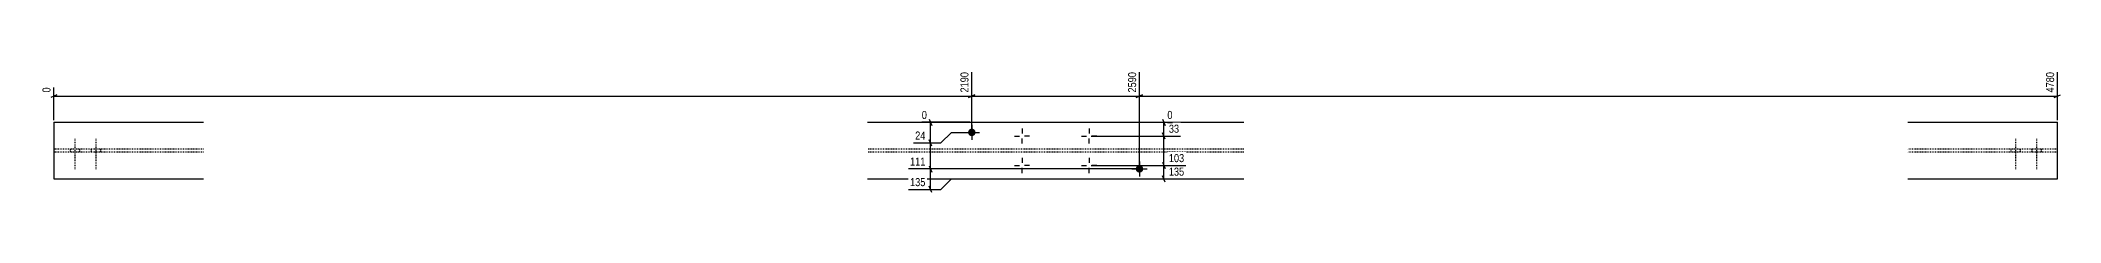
# Model space of a CAD drawing. Header units: millimetres. Extents: x 15 to 16571, y 11 to 579.
# Drawn here: x 11751 to 16571, y 15 to 306 of the extents above; entities that cross this region are included whole.
import ezdxf

# ---------------------------------------------------------------- set-up
doc = ezdxf.new("R2010")
doc.units = ezdxf.units.MM
doc.linetypes.add('DXK_LINE_DOT2', pattern=[3.9198, 1.9599, -1.9599])
doc.layers.add('MÅLSÆTNING', color=7, linetype='Continuous')
doc.layers.add('STÅL', color=7, linetype='Continuous')
doc.styles.add('Arial Narrow', font='ARIALN.TTF', dxfattribs={"height": 0.2})

msp = doc.modelspace()

# ---------------------------------------------------------------- hatches: boundary and pattern name
at = {"layer": 'STÅL', "linetype": 'Continuous'}
for points in [[(13982.2, 158.5, -1), (13964.2, 158.5, -1)], [(14382.2, 71.5, -1), (14364.2, 71.5, -1)]]:
    msp.add_hatch(color=3, dxfattribs=at).paths.add_polyline_path(points)

# ---------------------------------------------------------------- linework, layer by layer
at = {"layer": 'MÅLSÆTNING', "color": 7, "linetype": 'Continuous'}
for p, q in [((13973.2, 163.5), (13973.2, 302.3)), ((13973.2, 163.5), (13973.2, 302.3)), ((14373.2, 76.5), (14373.2, 302.3)), ((14373.2, 76.5), (14373.2, 302.3)), ((16563.2, 187.5), (16563.2, 302.3)), ((11790.7, 248), (11775.7, 242)), ((11783.2, 187.5), (11783.2, 265.7)), ((11783.2, 245), (13973.2, 245)), ((13980.7, 248), (13965.7, 242)), ((13965.7, 242), (13980.7, 248)), ((13973.2, 245), (14373.2, 245)), ((14380.7, 248), (14365.7, 242)), ((14365.7, 242), (14380.7, 248)), ((14373.2, 245), (16563.2, 245)), ((16555.7, 242), (16570.7, 248)), ((13968.2, 182.5), (13853.9, 182.5)), ((13871.6, 190), (13877.6, 175)), ((13874.6, 133.5), (13874.6, 182.5)), ((13899.6, 133.5), (13924.6, 158.5)), ((13899.6, 133.5), (13924.6, 158.5)), ((13924.6, 158.5), (13968.2, 158.5)), ((13924.6, 158.5), (13968.2, 158.5)), ((14258.2, 149.7), (14471.4, 149.7)), ((14434.2, 142.2), (14428.2, 157.2)), ((13834.4, 133.5), (13899.6, 133.5)), ((13834.4, 133.5), (13899.6, 133.5)), ((13877.6, 126), (13871.6, 141)), ((13877.6, 126), (13871.6, 141)), ((13874.6, 71.5), (13874.6, 133.5)), ((14368.2, 71.5), (13822.2, 71.5)), ((14368.2, 71.5), (13822.2, 71.5)), ((13871.6, 79), (13877.6, 64)), ((13871.6, 79), (13877.6, 64)), ((13874.6, 22.5), (13874.6, 71.5)), ((14258.2, 79.7), (14483.6, 79.7)), ((14428.2, 87.2), (14434.2, 72.2)), ((14434.2, 40), (14428.2, 55)), ((14431.2, 47.5), (14431.2, 79.7)), ((13822.2, 22.5), (13899.6, 22.5)), ((13877.6, 15), (13871.6, 30)), ((13899.6, 22.5), (13924.6, 47.5)), ((13924.6, 47.5), (13968.2, 47.5)), ((14378.2, 47.5), (14483.6, 47.5))]:
    msp.add_line(p, q, dxfattribs=at)
at = {"layer": 'STÅL', "color": 2, "linetype": 'Continuous'}
for p, q in [((11783.2, 182.5), (11783.2, 47.5)), ((11783.2, 182.5), (12140.5, 182.5)), ((13724.2, 182.5), (14621.8, 182.5)), ((16205.9, 182.5), (16563.2, 182.5)), ((16563.2, 47.5), (16563.2, 182.5)), ((11783.2, 47.5), (12140.5, 47.5)), ((13724.2, 47.5), (14621.8, 47.5)), ((16205.9, 47.5), (16563.2, 47.5))]:
    msp.add_line(p, q, dxfattribs=at)
at = {"layer": 'STÅL', "color": 3, "linetype": 'Continuous'}
for p, q in [((13955.2, 158.5), (13991.2, 158.5)), ((13973.2, 176.5), (13973.2, 140.5)), ((14075.2, 149.7), (14087.2, 149.7)), ((14093.2, 167.7), (14093.2, 155.7)), ((14111.2, 149.7), (14099.2, 149.7)), ((14235.2, 149.7), (14247.2, 149.7)), ((14253.2, 167.7), (14253.2, 155.7)), ((14271.2, 149.7), (14259.2, 149.7)), ((14093.2, 131.7), (14093.2, 143.7)), ((14093.2, 97.7), (14093.2, 85.7)), ((14253.2, 131.7), (14253.2, 143.7)), ((14253.2, 97.7), (14253.2, 85.7)), ((14075.2, 79.7), (14087.2, 79.7)), ((14093.2, 61.7), (14093.2, 73.7)), ((14111.2, 79.7), (14099.2, 79.7)), ((14235.2, 79.7), (14247.2, 79.7)), ((14253.2, 61.7), (14253.2, 73.7)), ((14271.2, 79.7), (14259.2, 79.7)), ((14355.2, 71.5), (14391.2, 71.5)), ((14373.2, 89.5), (14373.2, 53.5))]:
    msp.add_line(p, q, dxfattribs=at)
at = {"layer": 'STÅL', "color": 7, "linetype": 'DXK_LINE_DOT2'}
for p, q in [((12140.5, 118.3), (11783.2, 118.3)), ((12140.5, 111.7), (11783.2, 111.7)), ((14621.8, 118.3), (13724.2, 118.3)), ((14621.8, 111.7), (13724.2, 111.7)), ((16563.2, 118.3), (16205.9, 118.3)), ((16563.2, 111.7), (16205.9, 111.7))]:
    msp.add_line(p, q, dxfattribs=at)
at = {"layer": 'STÅL', "color": 3, "linetype": 'DXK_LINE_DOT2'}
for p, q in [((11822.2, 118.3), (11822.2, 111.7)), ((11833.2, 143.3), (11833.2, 70.3)), ((11844.2, 118.3), (11844.2, 111.7)), ((11872.2, 118.3), (11872.2, 111.7)), ((11883.2, 143.3), (11883.2, 70.3)), ((11894.2, 118.3), (11894.2, 111.7)), ((16452.2, 118.3), (16452.2, 111.7)), ((16463.2, 143.3), (16463.2, 70.3)), ((16474.2, 118.3), (16474.2, 111.7)), ((16502.2, 118.3), (16502.2, 111.7)), ((16513.2, 143.3), (16513.2, 70.3)), ((16524.2, 118.3), (16524.2, 111.7))]:
    msp.add_line(p, q, dxfattribs=at)

# ---------------------------------------------------------------- next in the draw order: wipeouts: each hides what was drawn before it
at = {"color": 0, "linetype": 'Continuous'}
for points in [[(13969.2, 306.2), (13941.2, 306.2), (13941.2, 249.5), (13969.2, 249.5)], [(14369.2, 306.2), (14341.2, 306.2), (14341.2, 249.5), (14369.2, 249.5)], [(16559.2, 306.2), (16531.2, 306.2), (16531.2, 249.5), (16559.2, 249.5)], [(11779.2, 269.7), (11751.2, 269.7), (11751.2, 249.5), (11779.2, 249.5)], [(13870.1, 186.5), (13870.1, 214.5), (13849.9, 214.5), (13849.9, 186.5)], [(13866.5, 75.5), (13866.5, 103.5), (13821.9, 103.5), (13821.9, 75.5)], [(14483.9, 83.7), (14483.9, 111.7), (14439.3, 111.7), (14439.3, 83.7)]]:
    msp.add_wipeout(points, dxfattribs=at).dxf.layer = 'MÅLSÆTNING'

# ---------------------------------------------------------------- next in the draw order: texts
at = {"layer": 'MÅLSÆTNING', "color": 3, "linetype": 'Continuous', "style": 'Arial Narrow'}
for s, height, p in [('2190', 19.09, (13965.2, 253.5)), ('2590', 19.09, (14365.2, 253.5)), ('4780', 19.09, (16555.2, 253.5)), ('0', 19.1, (11775.2, 253.5))]:
    msp.add_text(s, height=height, rotation=90.0002, dxfattribs=at).set_placement(p)
for s, height, p in [('0', 19.1, (13853.9, 190.5)), ('111', 19.09, (13825.9, 79.5))]:
    msp.add_text(s, height=height, dxfattribs=at).set_placement(p)

# ---------------------------------------------------------------- next in the draw order: wipeouts: each hides what was drawn before it
at = {"color": 0, "linetype": 'Continuous'}
for points in [[(13866.5, 137.5), (13866.5, 165.5), (13834.1, 165.5), (13834.1, 137.5)], [(13866.5, 26.5), (13866.5, 54.5), (13821.9, 54.5), (13821.9, 26.5)], [(14483.9, 51.5), (14483.9, 79.5), (14439.3, 79.5), (14439.3, 51.5)]]:
    msp.add_wipeout(points, dxfattribs=at).dxf.layer = 'MÅLSÆTNING'

# ---------------------------------------------------------------- next in the draw order: linework, layer by layer
at = {"layer": 'MÅLSÆTNING', "color": 7, "linetype": 'Continuous'}
for p, q in [((14431.2, 79.7), (14431.2, 149.7)), ((14258.2, 79.7), (14483.6, 79.7)), ((14428.2, 87.2), (14434.2, 72.2))]:
    msp.add_line(p, q, dxfattribs=at)

# ---------------------------------------------------------------- next in the draw order: texts
at = {"layer": 'MÅLSÆTNING', "color": 3, "linetype": 'Continuous', "style": 'Arial Narrow'}
for s, p in [('24', (13838.1, 141.5)), ('103', (14443.3, 87.7)), ('135', (13825.9, 30.5)), ('135', (14443.3, 55.5))]:
    msp.add_text(s, height=19.09, dxfattribs=at).set_placement(p)

# ---------------------------------------------------------------- next in the draw order: wipeouts: each hides what was drawn before it
at = {"color": 0, "linetype": 'Continuous'}
msp.add_wipeout([(14471.7, 153.7), (14471.7, 181.7), (14439.3, 181.7), (14439.3, 153.7)], dxfattribs=at).dxf.layer = 'MÅLSÆTNING'

# ---------------------------------------------------------------- next in the draw order: linework, layer by layer
at = {"layer": 'MÅLSÆTNING', "color": 7, "linetype": 'Continuous'}
for p, q in [((14258.2, 149.7), (14471.4, 149.7)), ((14378.2, 182.5), (14451.9, 182.5)), ((14428.2, 190), (14434.2, 175)), ((14434.2, 142.2), (14428.2, 157.2)), ((14431.2, 149.7), (14431.2, 182.5))]:
    msp.add_line(p, q, dxfattribs=at)

# ---------------------------------------------------------------- next in the draw order: texts
at = {"layer": 'MÅLSÆTNING', "color": 3, "linetype": 'Continuous', "style": 'Arial Narrow'}
msp.add_text('33', height=19.09, dxfattribs=at).set_placement((14443.3, 157.7))

# ---------------------------------------------------------------- next in the draw order: wipeouts: each hides what was drawn before it
at = {"color": 0, "linetype": 'Continuous'}
msp.add_wipeout([(14455.9, 186.5), (14455.9, 214.5), (14435.7, 214.5), (14435.7, 186.5)], dxfattribs=at).dxf.layer = 'MÅLSÆTNING'

# ---------------------------------------------------------------- next in the draw order: texts
at = {"layer": 'MÅLSÆTNING', "color": 3, "linetype": 'Continuous', "style": 'Arial Narrow'}
msp.add_text('0', height=19.1, dxfattribs=at).set_placement((14439.7, 190.5))

doc.saveas('drawing.dxf')
